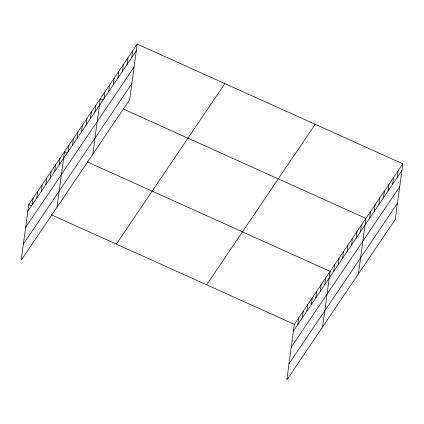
<?xml version="1.0" encoding="UTF-8"?>
<svg xmlns="http://www.w3.org/2000/svg" width="424" height="424" viewBox="0 0 424 424"><rect width="100%" height="100%" fill="white"/><g stroke="black" fill="none" stroke-linecap="round" stroke-linejoin="round"><path stroke-width="0.64" d="M137.206 44.07L28.715 204.601L21.2 260.198L129.691 99.667L137.206 44.07L402.8 163.802L395.285 219.399L286.794 379.931L294.309 324.334L402.8 163.802M32.282 204.707L33.194 197.982M36.755 198.082L37.667 191.362M41.234 191.463L42.14 184.737M45.707 184.838L46.619 178.117M50.186 178.218L51.092 171.492M54.659 171.598L55.571 164.872M59.132 164.973L60.044 158.247M57.002 207.225L64.517 151.628L67.443 152.942M68.084 151.728L68.995 145.003M72.562 145.109L73.469 138.383M77.035 138.484L77.942 131.763M81.509 131.864L82.42 125.138M85.987 125.239L86.894 118.519M90.46 118.619L91.372 111.894M94.934 112L95.845 105.274M92.803 154.246L100.318 98.649L103.244 99.969M104.023 98.553L104.929 91.828M108.634 91.732L109.54 85.007M113.245 84.906L114.151 78.186M117.856 78.085L118.762 71.359M122.467 71.264L123.373 64.538M127.078 64.437L127.984 57.717M131.689 57.616L132.595 50.891M297.876 324.44L298.782 317.714M302.349 317.815L303.261 311.089M306.828 311.195L307.734 304.469M311.301 304.57L312.212 297.849M315.774 297.95L316.686 291.224M320.252 291.325L321.159 284.605M324.726 284.705L325.637 277.98M322.595 326.952L330.111 271.36L87.307 161.899M333.677 271.461L334.589 264.735M338.151 264.841L339.062 258.115M342.629 258.216L343.535 251.496M347.102 251.596L348.014 244.871M351.581 244.971L352.487 238.251M356.054 238.352L356.96 231.626M360.527 231.732L361.439 225.006M358.397 273.978L365.912 218.381L123.108 108.926M369.617 218.286L370.523 211.56M374.228 211.465L375.134 204.739M378.839 204.638L379.745 197.913M383.45 197.817L384.356 191.092M388.061 190.996L388.967 184.27M392.672 184.17L393.578 177.449M397.277 177.349L398.189 170.623M27.809 211.327L136.3 50.795M25.626 227.455L134.117 66.923M23.378 244.07L131.869 83.539M116.362 244.113L224.853 83.581M206.663 284.822L315.154 124.29M293.403 331.059L401.888 170.528M291.219 347.187L399.71 186.655M288.972 363.803L397.463 203.271M28.715 204.601L31.636 205.921M51.505 214.878L294.309 324.334"/></g></svg>
